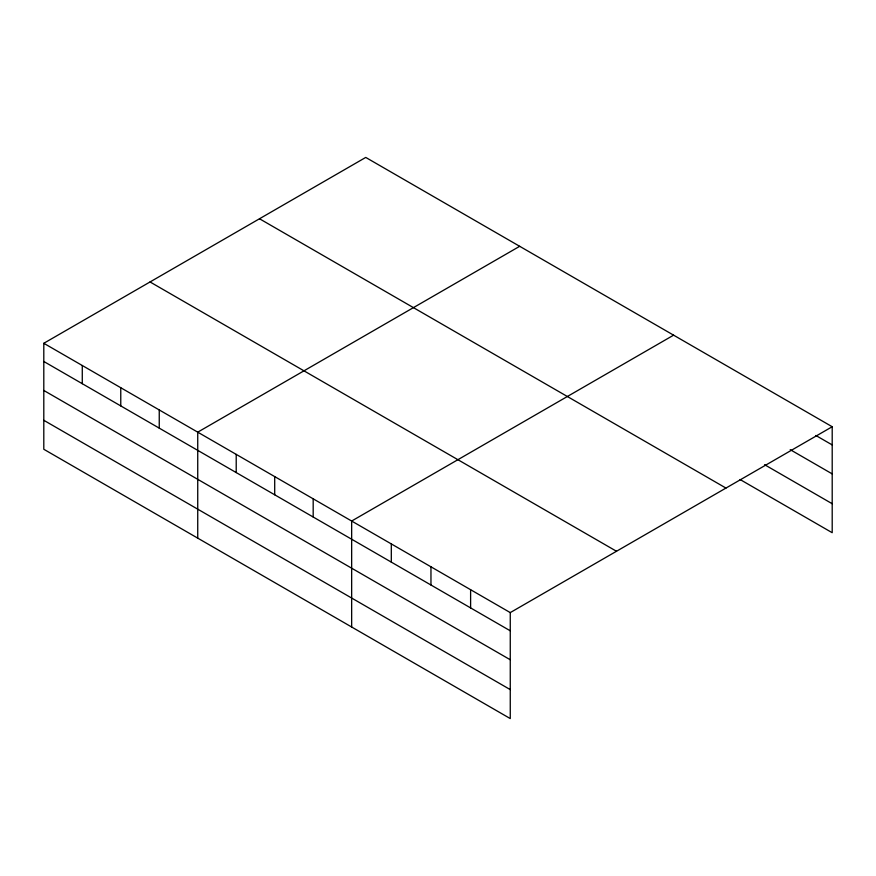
<?xml version="1.0" encoding="UTF-8"?>
<svg xmlns="http://www.w3.org/2000/svg" width="876" height="876" viewBox="0 0 876 876"><rect width="100%" height="100%" fill="white"/><g stroke="black" fill="none" stroke-linecap="round" stroke-linejoin="round"><path stroke-width="1.31" d="M740.078 479.522L832.2 532.707L832.2 426.732L365.741 157.428L43.8 343.293L43.8 449.268L510.259 718.572L510.259 612.598L832.2 426.732M519.676 246.298L197.735 432.164L197.735 538.138M673.6 335.169L351.659 521.034L351.659 627.008M815.874 435.492L832.2 444.92M790.218 449.651L832.2 473.894M764.562 464.685L832.2 503.733M259.504 218.759L725.963 488.074M150.037 281.952L616.496 551.267M43.8 343.293L510.259 612.598M43.8 361.481L510.259 630.797M43.8 390.455L510.259 659.759M43.8 420.294L510.259 689.609M470.609 589.712L470.609 607.9M430.959 566.816L430.959 585.004M391.309 543.93L391.309 562.118M313.181 498.816L313.181 517.004M274.703 476.599L274.703 494.787M236.213 454.381L236.213 472.569M159.246 409.946L159.246 428.134M120.768 387.729L120.768 405.916M82.278 365.511L82.278 383.699"/></g></svg>
